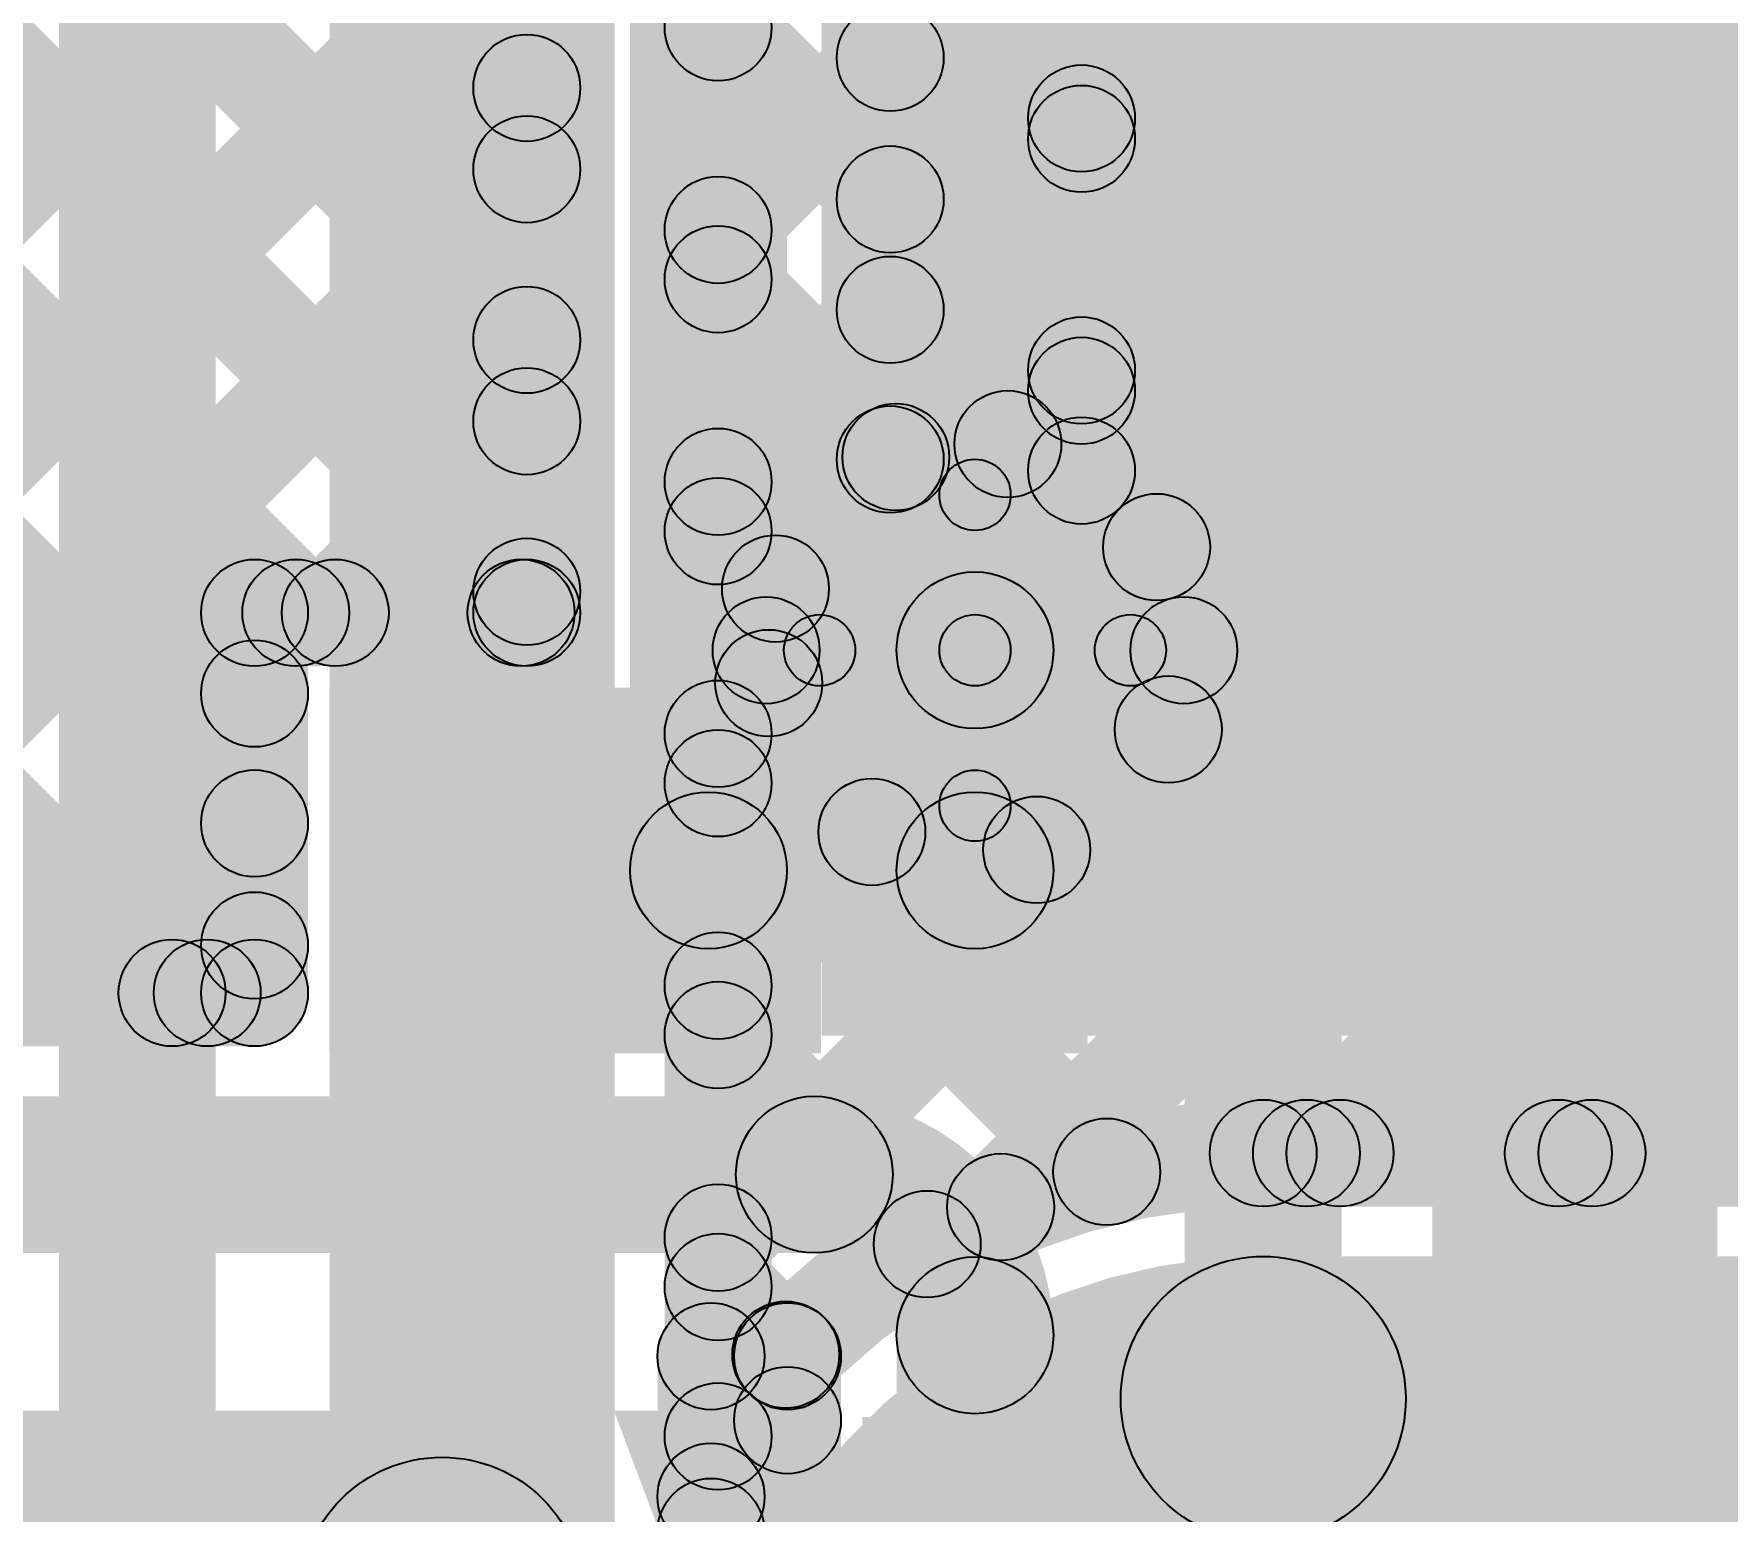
# Model space of a CAD drawing. Header units: millimetres. Extents: x 0 to 210, y 0 to 213.
# Drawn here: x 0.1705 to 0.4081, y 1.7283 to 1.9356 of the extents above; entities that cross this region are included whole.
import ezdxf

# ---------------------------------------------------------------- set-up
doc = ezdxf.new("R2010")
doc.units = ezdxf.units.MM
doc.header["$MEASUREMENT"] = 0
for name, color, linetype in [('BottomLayer', 5, 'Continuous'), ('BottomPaste', 16, 'Continuous'), ('BottomSolder', 6, 'Continuous'), ('TopLayer', 1, 'Continuous'), ('TopOverlay', 2, 'Continuous'), ('ViaHoleLayer', 16, 'Continuous')]:
    doc.layers.add(name, color=color, linetype=linetype)

# ---------------------------------------------------------------- blocks, each defined once
blk = doc.blocks.new('SOT_23_5_B_78')
at = {"layer": 'BottomLayer'}
for points in [[(-0.07283, 0.04921), (-0.02953, 0.04921), (-0.02953, 0.02559), (-0.07283, 0.02559)], [(0.02953, 0.04921), (0.07283, 0.04921), (0.07283, 0.02559), (0.02953, 0.02559)], [(-0.07283, 0.01181), (-0.02953, 0.01181), (-0.02953, -0.01181), (-0.07283, -0.01181)], [(-0.07283, -0.02559), (-0.02953, -0.02559), (-0.02953, -0.04921), (-0.07283, -0.04921)], [(0.02953, -0.02559), (0.07283, -0.02559), (0.07283, -0.04921), (0.02953, -0.04921)]]:
    blk.add_hatch(color=5, dxfattribs=at).paths.add_polyline_path(points)
at = {"layer": 'BottomPaste'}
for points in [[(-0.07283, 0.04921), (-0.02953, 0.04921), (-0.02953, 0.02559), (-0.07283, 0.02559)], [(0.02953, 0.04921), (0.07283, 0.04921), (0.07283, 0.02559), (0.02953, 0.02559)], [(-0.07283, 0.01181), (-0.02953, 0.01181), (-0.02953, -0.01181), (-0.07283, -0.01181)], [(-0.07283, -0.02559), (-0.02953, -0.02559), (-0.02953, -0.04921), (-0.07283, -0.04921)], [(0.02953, -0.02559), (0.07283, -0.02559), (0.07283, -0.04921), (0.02953, -0.04921)]]:
    blk.add_hatch(color=16, dxfattribs=at).paths.add_polyline_path(points)
at = {"layer": 'BottomSolder'}
for points in [[(-0.07683, 0.05321), (-0.02553, 0.05321), (-0.02553, 0.02159), (-0.07683, 0.02159)], [(0.02553, 0.05321), (0.07683, 0.05321), (0.07683, 0.02159), (0.02553, 0.02159)], [(-0.07683, 0.01581), (-0.02553, 0.01581), (-0.02553, -0.01581), (-0.07683, -0.01581)], [(-0.07683, -0.02159), (-0.02553, -0.02159), (-0.02553, -0.05321), (-0.07683, -0.05321)], [(0.02553, -0.02159), (0.07683, -0.02159), (0.07683, -0.05321), (0.02553, -0.05321)]]:
    blk.add_hatch(color=6, dxfattribs=at).paths.add_polyline_path(points)

msp = doc.modelspace()

# ---------------------------------------------------------------- hatches: boundary and pattern name
at = {"layer": 'BottomLayer'}
for points in [[(0.24715, 1.85433), (0.23215, 1.85433), (0.23215, 2.21606), (0.24715, 2.21606)], [(0.27615, 1.81818), (0.25415, 1.81818), (0.25415, 2.21606), (0.27615, 2.21606)], [(0.29815, 1.87585), (0.28315, 1.87585), (0.28315, 2.2005), (0.29815, 2.2005)], [(0.05807, 2.09895), (0.06868, 2.10956), (0.24495, 1.93329), (0.23435, 1.92268)], [(0.05337, 2.0683), (0.06398, 2.07891), (0.24495, 1.89793), (0.23435, 1.88733)], [(0.325, 1.87428), (0.31, 1.87428), (0.31, 2.065), (0.325, 2.065)], [(0.354, 1.348), (0.332, 1.348), (0.332, 2.065), (0.354, 2.065)], [(0.0374, 2.04892), (0.04801, 2.05953), (0.24495, 1.86258), (0.23435, 1.85197)], [(0.01219, 2.03877), (0.02279, 2.04938), (0.21254, 1.85964), (0.20193, 1.84903)], [(0.40674, 0.31443), (0.36674, 0.31443), (0.36674, 2.03274), (0.40674, 2.03274)], [(0.14496, 1.88198), (0.13435, 1.89259), (0.23435, 1.99258), (0.24495, 1.98197)], [(0.29595, 1.92691), (0.28535, 1.93751), (0.3122, 1.96437), (0.3228, 1.95376)], [(0.14578, 1.84744), (0.13517, 1.85805), (0.23435, 1.95722), (0.24495, 1.94662)], [(0.28535, 1.94239), (0.29595, 1.953), (0.3228, 1.92615), (0.3122, 1.91554)], [(0.29595, 1.89155), (0.28535, 1.90216), (0.3122, 1.92901), (0.3228, 1.9184)], [(0.14578, 1.81209), (0.13517, 1.82269), (0.23435, 1.92187), (0.24495, 1.91126)], [(0.28535, 1.90704), (0.29595, 1.91764), (0.3228, 1.89079), (0.3122, 1.88019)], [(0.13448, 1.88113), (0.14508, 1.89174), (0.20674, 1.83008), (0.19613, 1.81947)], [(0.31247, 1.87271), (0.30186, 1.88332), (0.3122, 1.89365), (0.3228, 1.88305)], [(0.21808, 1.84903), (0.20747, 1.85964), (0.23435, 1.88651), (0.24495, 1.87591)], [(0.30755, 1.84907), (0.29755, 1.84907), (0.29755, 1.87088), (0.30755, 1.87088)], [(0.20144, 1.84683), (0.20144, 1.86183), (0.23884, 1.86183), (0.23884, 1.84683)], [(0.13517, 1.84508), (0.14578, 1.85569), (0.19517, 1.8063), (0.18456, 1.79569)], [(0.20894, 1.80099), (0.19394, 1.80099), (0.19394, 1.85433), (0.20894, 1.85433)], [(0.31355, 1.81818), (0.29155, 1.81818), (0.29155, 1.84907), (0.31355, 1.84907)], [(0.16474, 1.79569), (0.15413, 1.8063), (0.19613, 1.8483), (0.20674, 1.83769)], [(0.20009, 1.79569), (0.18948, 1.8063), (0.19613, 1.81295), (0.20674, 1.80234)], [(0.14748, 1.79349), (0.14748, 1.80849), (0.20144, 1.80849), (0.20144, 1.79349)], [(0.14748, 1.76449), (0.14748, 1.78649), (0.28, 1.78649), (0.28, 1.76449)], [(0.2655, 1.74249), (0.2655, 1.75749), (0.27624, 1.75749), (0.27624, 1.74249)], [(0.31355, 1.71582), (0.29155, 1.71582), (0.29155, 1.75294), (0.31355, 1.75294)], [(0.273, 1.6795), (0.258, 1.6795), (0.258, 1.74999), (0.273, 1.74999)], [(0.28374, 1.67967), (0.26874, 1.67967), (0.26874, 1.74999), (0.28374, 1.74999)], [(0.2708, 1.72498), (0.2602, 1.73559), (0.27094, 1.74633), (0.28154, 1.73572)], [(0.211, 1.694), (0.251, 1.694), (0.251, 1.738), (0.211, 1.738)], [(0.14444, 1.69582), (0.14444, 1.73582), (0.22775, 1.73582), (0.22775, 1.69582)], [(0.2602, 1.72005), (0.2708, 1.73066), (0.28154, 1.71992), (0.27094, 1.70932)]]:
    msp.add_hatch(color=5, dxfattribs=at).paths.add_polyline_path(points)
h = msp.add_hatch(color=5, dxfattribs=at)
edge = h.paths.add_edge_path()
edge.add_arc((0.29065, 1.93221), 0.0075, 0, 360)
h = msp.add_hatch(color=5, dxfattribs=at)
edge = h.paths.add_edge_path()
edge.add_arc((0.23965, 1.92799), 0.0075, 0, 360)
h = msp.add_hatch(color=5, dxfattribs=at)
edge = h.paths.add_edge_path()
edge.add_arc((0.3175, 1.92371), 0.0075, 0, 360)
h = msp.add_hatch(color=5, dxfattribs=at)
edge = h.paths.add_edge_path()
edge.add_arc((0.3175, 1.92085), 0.0075, 0, 360)
h = msp.add_hatch(color=5, dxfattribs=at)
edge = h.paths.add_edge_path()
edge.add_arc((0.23965, 1.91657), 0.0075, 0, 360)
h = msp.add_hatch(color=5, dxfattribs=at)
edge = h.paths.add_edge_path()
edge.add_arc((0.29065, 1.91234), 0.0075, 0, 360)
h = msp.add_hatch(color=5, dxfattribs=at)
edge = h.paths.add_edge_path()
edge.add_arc((0.29065, 1.89685), 0.0075, 0, 360)
h = msp.add_hatch(color=5, dxfattribs=at)
edge = h.paths.add_edge_path()
edge.add_arc((0.23965, 1.89263), 0.0075, 0, 360)
h = msp.add_hatch(color=5, dxfattribs=at)
edge = h.paths.add_edge_path()
edge.add_arc((0.3175, 1.88835), 0.0075, 0, 360)
h = msp.add_hatch(color=5, dxfattribs=at)
edge = h.paths.add_edge_path()
edge.add_arc((0.3175, 1.88549), 0.0075, 0, 360)
h = msp.add_hatch(color=5, dxfattribs=at)
edge = h.paths.add_edge_path()
edge.add_arc((0.23965, 1.88121), 0.0075, 0, 360)
h = msp.add_hatch(color=5, dxfattribs=at)
edge = h.paths.add_edge_path()
edge.add_arc((0.30716, 1.87801), 0.0075, 0, 360)
h = msp.add_hatch(color=5, dxfattribs=at)
edge = h.paths.add_edge_path()
edge.add_arc((0.29065, 1.87585), 0.0075, 0, 360)
h = msp.add_hatch(color=5, dxfattribs=at)
edge = h.paths.add_edge_path()
edge.add_arc((0.29065, 1.87585), 0.0075, 0, 360)
h = msp.add_hatch(color=5, dxfattribs=at)
edge = h.paths.add_edge_path()
edge.add_arc((0.3175, 1.87428), 0.0075, 0, 360)
h = msp.add_hatch(color=5, dxfattribs=at)
edge = h.paths.add_edge_path()
edge.add_arc((0.3175, 1.87428), 0.0075, 0, 360)
h = msp.add_hatch(color=5, dxfattribs=at)
edge = h.paths.add_edge_path()
edge.add_arc((0.30255, 1.87088), 0.005, 0, 360)
h = msp.add_hatch(color=5, dxfattribs=at)
edge = h.paths.add_edge_path()
edge.add_arc((0.23965, 1.85728), 0.0075, 0, 360)
h = msp.add_hatch(color=5, dxfattribs=at)
edge = h.paths.add_edge_path()
edge.add_arc((0.20144, 1.85433), 0.0075, 0, 360)
h = msp.add_hatch(color=5, dxfattribs=at)
edge = h.paths.add_edge_path()
edge.add_arc((0.20144, 1.85433), 0.0075, 0, 360)
h = msp.add_hatch(color=5, dxfattribs=at)
edge = h.paths.add_edge_path()
edge.add_arc((0.20723, 1.85433), 0.0075, 0, 360)
h = msp.add_hatch(color=5, dxfattribs=at)
edge = h.paths.add_edge_path()
edge.add_arc((0.21277, 1.85433), 0.0075, 0, 360)
h = msp.add_hatch(color=5, dxfattribs=at)
edge = h.paths.add_edge_path()
edge.add_arc((0.23884, 1.85433), 0.0075, 0, 360)
h = msp.add_hatch(color=5, dxfattribs=at)
edge = h.paths.add_edge_path()
edge.add_arc((0.23965, 1.85433), 0.0075, 0, 360)
h = msp.add_hatch(color=5, dxfattribs=at)
edge = h.paths.add_edge_path()
edge.add_arc((0.30255, 1.84907), 0.01181, 0, 360)
h = msp.add_hatch(color=5, dxfattribs=at)
edge = h.paths.add_edge_path()
edge.add_arc((0.30255, 1.84907), 0.011, 0, 360)
h = msp.add_hatch(color=5, dxfattribs=at)
edge = h.paths.add_edge_path()
edge.add_arc((0.30255, 1.84907), 0.005, 0, 360)
h = msp.add_hatch(color=5, dxfattribs=at)
edge = h.paths.add_edge_path()
edge.add_arc((0.20144, 1.843), 0.0075, 0, 360)
h = msp.add_hatch(color=5, dxfattribs=at)
edge = h.paths.add_edge_path()
edge.add_arc((0.20144, 1.82478), 0.0075, 0, 360)
h = msp.add_hatch(color=5, dxfattribs=at)
edge = h.paths.add_edge_path()
edge.add_arc((0.26515, 1.81818), 0.011, 0, 360)
h = msp.add_hatch(color=5, dxfattribs=at)
edge = h.paths.add_edge_path()
edge.add_arc((0.30255, 1.81818), 0.011, 0, 360)
h = msp.add_hatch(color=5, dxfattribs=at)
edge = h.paths.add_edge_path()
edge.add_arc((0.20144, 1.80764), 0.0075, 0, 360)
h = msp.add_hatch(color=5, dxfattribs=at)
edge = h.paths.add_edge_path()
edge.add_arc((0.18986, 1.80099), 0.0075, 0, 360)
h = msp.add_hatch(color=5, dxfattribs=at)
edge = h.paths.add_edge_path()
edge.add_arc((0.19479, 1.80099), 0.0075, 0, 360)
h = msp.add_hatch(color=5, dxfattribs=at)
edge = h.paths.add_edge_path()
edge.add_arc((0.20144, 1.80099), 0.0075, 0, 360)
h = msp.add_hatch(color=5, dxfattribs=at)
edge = h.paths.add_edge_path()
edge.add_arc((0.20144, 1.80099), 0.0075, 0, 360)
h = msp.add_hatch(color=5, dxfattribs=at)
edge = h.paths.add_edge_path()
edge.add_arc((0.28, 1.77549), 0.011, 0, 360)
h = msp.add_hatch(color=5, dxfattribs=at)
edge = h.paths.add_edge_path()
edge.add_arc((0.28, 1.77549), 0.011, 0, 360)
h = msp.add_hatch(color=5, dxfattribs=at)
edge = h.paths.add_edge_path()
edge.add_arc((0.30255, 1.75294), 0.011, 0, 360)
h = msp.add_hatch(color=5, dxfattribs=at)
edge = h.paths.add_edge_path()
edge.add_arc((0.30255, 1.75294), 0.011, 0, 360)
h = msp.add_hatch(color=5, dxfattribs=at)
edge = h.paths.add_edge_path()
edge.add_arc((0.2655, 1.74999), 0.0075, 0, 360)
h = msp.add_hatch(color=5, dxfattribs=at)
edge = h.paths.add_edge_path()
edge.add_arc((0.2655, 1.74999), 0.0075, 0, 360)
h = msp.add_hatch(color=5, dxfattribs=at)
edge = h.paths.add_edge_path()
edge.add_arc((0.27624, 1.74999), 0.0075, 0, 360)
h = msp.add_hatch(color=5, dxfattribs=at)
edge = h.paths.add_edge_path()
edge.add_arc((0.27624, 1.74999), 0.0075, 0, 360)
h = msp.add_hatch(color=5, dxfattribs=at)
edge = h.paths.add_edge_path()
edge.add_arc((0.27624, 1.74102), 0.0075, 0, 360)
h = msp.add_hatch(color=5, dxfattribs=at)
edge = h.paths.add_edge_path()
edge.add_arc((0.2655, 1.73029), 0.0075, 0, 360)
h = msp.add_hatch(color=5, dxfattribs=at)
edge = h.paths.add_edge_path()
edge.add_arc((0.22775, 1.71582), 0.02, 0, 360)
h = msp.add_hatch(color=5, dxfattribs=at)
edge = h.paths.add_edge_path()
edge.add_arc((0.2655, 1.72536), 0.0075, 0, 360)
at = {"layer": 'TopLayer'}
for points in [[(0.196, 1.459), (0.174, 1.459), (0.174, 2.13881), (0.196, 2.13881)], [(0.252, 0.322), (0.212, 0.322), (0.212, 2.12887), (0.252, 2.12887)], [(0.274, 1.73875), (0.259, 1.73875), (0.259, 2.12887), (0.274, 2.12887)], [(0.2718, 1.90276), (0.2612, 1.91337), (0.47651, 2.12868), (0.48712, 2.11807)], [(0.2718, 1.8674), (0.2612, 1.87801), (0.50299, 2.1198), (0.5136, 2.1092)], [(0.28102, 1.795), (0.987, 1.795), (0.987, 2.103), (0.28102, 2.103)], [(0.31247, 1.87271), (0.30186, 1.88332), (0.5082, 2.08965), (0.5188, 2.07905)], [(0.2612, 2.07261), (0.2718, 2.08321), (0.47966, 1.87536), (0.46905, 1.86475)], [(0.2612, 2.03725), (0.2718, 2.04786), (0.48256, 1.8371), (0.47195, 1.8265)], [(0.33334, 1.85823), (0.32274, 1.86884), (0.4674, 2.0135), (0.47801, 2.0029)], [(0.2612, 2.0019), (0.2718, 2.0125), (0.5005, 1.7838), (0.4899, 1.7732)], [(0.2718, 1.76134), (0.2612, 1.77194), (0.46749, 1.97823), (0.47809, 1.96763)], [(0.2612, 1.96654), (0.2718, 1.97715), (0.46515, 1.7838), (0.45454, 1.7732)], [(0.2612, 1.93119), (0.2718, 1.94179), (0.42979, 1.7838), (0.41919, 1.7732)], [(0.31145, 1.76563), (0.30084, 1.77623), (0.46791, 1.9433), (0.47851, 1.93269)], [(0.35437, 1.7732), (0.34377, 1.7838), (0.46859, 1.90863), (0.4792, 1.89802)], [(0.2612, 1.89583), (0.2718, 1.90644), (0.29675, 1.8815), (0.28614, 1.87089)], [(0.38973, 1.7732), (0.37912, 1.7838), (0.4695, 1.87418), (0.4801, 1.86357)], [(0.2612, 1.86048), (0.2718, 1.87108), (0.27985, 1.86303), (0.26925, 1.85243)], [(0.30755, 1.84907), (0.29755, 1.84907), (0.29755, 1.87088), (0.30755, 1.87088)], [(0.28074, 1.84407), (0.28074, 1.85407), (0.30255, 1.85407), (0.30255, 1.84407)], [(0.30255, 1.84407), (0.30255, 1.85407), (0.32436, 1.85407), (0.32436, 1.84407)], [(0.2718, 1.83205), (0.2612, 1.84265), (0.2683, 1.84976), (0.27891, 1.83915)], [(0.30755, 1.82726), (0.29755, 1.82726), (0.29755, 1.84907), (0.30755, 1.84907)], [(0.32437, 1.83266), (0.33498, 1.84326), (0.39444, 1.7838), (0.38383, 1.7732)], [(0.2612, 1.82512), (0.2718, 1.83573), (0.32634, 1.78119), (0.31574, 1.77058)], [(0.2718, 1.79669), (0.2612, 1.8073), (0.28278, 1.82888), (0.29338, 1.81827)], [(0.30591, 1.81576), (0.31652, 1.82637), (0.35908, 1.7838), (0.34848, 1.7732)], [(0.2612, 1.78977), (0.2718, 1.80037), (0.30114, 1.77104), (0.29053, 1.76043)], [(0.343, 1.771), (0.343, 1.786), (0.966, 1.786), (0.966, 1.771)], [(0.2612, 1.75441), (0.2718, 1.76502), (0.2813, 1.75552), (0.2707, 1.74491)], [(0.343, 1.724), (0.343, 1.764), (0.966, 1.764), (0.966, 1.724)]]:
    msp.add_hatch(color=1, dxfattribs=at).paths.add_polyline_path(points)
h = msp.add_hatch(color=1, dxfattribs=at)
edge = h.paths.add_edge_path()
edge.add_arc((0.2665, 1.93649), 0.0075, 0, 360)
h = msp.add_hatch(color=1, dxfattribs=at)
edge = h.paths.add_edge_path()
edge.add_arc((0.2665, 1.90806), 0.0075, 0, 360)
h = msp.add_hatch(color=1, dxfattribs=at)
edge = h.paths.add_edge_path()
edge.add_arc((0.2665, 1.90113), 0.0075, 0, 360)
h = msp.add_hatch(color=1, dxfattribs=at)
edge = h.paths.add_edge_path()
edge.add_arc((0.30716, 1.87801), 0.0075, 0, 360)
h = msp.add_hatch(color=1, dxfattribs=at)
edge = h.paths.add_edge_path()
edge.add_arc((0.29144, 1.87619), 0.0075, 0, 360)
h = msp.add_hatch(color=1, dxfattribs=at)
edge = h.paths.add_edge_path()
edge.add_arc((0.2665, 1.87271), 0.0075, 0, 360)
h = msp.add_hatch(color=1, dxfattribs=at)
edge = h.paths.add_edge_path()
edge.add_arc((0.30255, 1.87088), 0.005, 0, 360)
h = msp.add_hatch(color=1, dxfattribs=at)
edge = h.paths.add_edge_path()
edge.add_arc((0.2665, 1.86578), 0.0075, 0, 360)
h = msp.add_hatch(color=1, dxfattribs=at)
edge = h.paths.add_edge_path()
edge.add_arc((0.32804, 1.86354), 0.0075, 0, 360)
h = msp.add_hatch(color=1, dxfattribs=at)
edge = h.paths.add_edge_path()
edge.add_arc((0.27455, 1.85773), 0.0075, 0, 360)
h = msp.add_hatch(color=1, dxfattribs=at)
edge = h.paths.add_edge_path()
edge.add_arc((0.30255, 1.84907), 0.01181, 0, 360)
h = msp.add_hatch(color=1, dxfattribs=at)
edge = h.paths.add_edge_path()
edge.add_arc((0.27324, 1.84907), 0.0075, 0, 360)
h = msp.add_hatch(color=1, dxfattribs=at)
edge = h.paths.add_edge_path()
edge.add_arc((0.33186, 1.84907), 0.0075, 0, 360)
h = msp.add_hatch(color=1, dxfattribs=at)
edge = h.paths.add_edge_path()
edge.add_arc((0.28074, 1.84907), 0.005, 0, 360)
h = msp.add_hatch(color=1, dxfattribs=at)
edge = h.paths.add_edge_path()
edge.add_arc((0.30255, 1.84907), 0.005, 0, 360)
h = msp.add_hatch(color=1, dxfattribs=at)
edge = h.paths.add_edge_path()
edge.add_arc((0.30255, 1.84907), 0.005, 0, 360)
h = msp.add_hatch(color=1, dxfattribs=at)
edge = h.paths.add_edge_path()
edge.add_arc((0.30255, 1.84907), 0.005, 0, 360)
h = msp.add_hatch(color=1, dxfattribs=at)
edge = h.paths.add_edge_path()
edge.add_arc((0.30255, 1.84907), 0.005, 0, 360)
h = msp.add_hatch(color=1, dxfattribs=at)
edge = h.paths.add_edge_path()
edge.add_arc((0.32436, 1.84907), 0.005, 0, 360)
h = msp.add_hatch(color=1, dxfattribs=at)
edge = h.paths.add_edge_path()
edge.add_arc((0.2736, 1.84446), 0.0075, 0, 360)
h = msp.add_hatch(color=1, dxfattribs=at)
edge = h.paths.add_edge_path()
edge.add_arc((0.2665, 1.83735), 0.0075, 0, 360)
h = msp.add_hatch(color=1, dxfattribs=at)
edge = h.paths.add_edge_path()
edge.add_arc((0.32967, 1.83796), 0.0075, 0, 360)
h = msp.add_hatch(color=1, dxfattribs=at)
edge = h.paths.add_edge_path()
edge.add_arc((0.2665, 1.83042), 0.0075, 0, 360)
h = msp.add_hatch(color=1, dxfattribs=at)
edge = h.paths.add_edge_path()
edge.add_arc((0.30255, 1.82726), 0.005, 0, 360)
h = msp.add_hatch(color=1, dxfattribs=at)
edge = h.paths.add_edge_path()
edge.add_arc((0.28808, 1.82358), 0.0075, 0, 360)
h = msp.add_hatch(color=1, dxfattribs=at)
edge = h.paths.add_edge_path()
edge.add_arc((0.31121, 1.82107), 0.0075, 0, 360)
h = msp.add_hatch(color=1, dxfattribs=at)
edge = h.paths.add_edge_path()
edge.add_arc((0.2665, 1.802), 0.0075, 0, 360)
h = msp.add_hatch(color=1, dxfattribs=at)
edge = h.paths.add_edge_path()
edge.add_arc((0.2665, 1.79507), 0.0075, 0, 360)
h = msp.add_hatch(color=1, dxfattribs=at)
edge = h.paths.add_edge_path()
edge.add_arc((0.343, 1.7785), 0.0075, 0, 360)
h = msp.add_hatch(color=1, dxfattribs=at)
edge = h.paths.add_edge_path()
edge.add_arc((0.343, 1.7785), 0.0075, 0, 360)
h = msp.add_hatch(color=1, dxfattribs=at)
edge = h.paths.add_edge_path()
edge.add_arc((0.34907, 1.7785), 0.0075, 0, 360)
h = msp.add_hatch(color=1, dxfattribs=at)
edge = h.paths.add_edge_path()
edge.add_arc((0.35378, 1.7785), 0.0075, 0, 360)
h = msp.add_hatch(color=1, dxfattribs=at)
edge = h.paths.add_edge_path()
edge.add_arc((0.38443, 1.7785), 0.0075, 0, 360)
h = msp.add_hatch(color=1, dxfattribs=at)
edge = h.paths.add_edge_path()
edge.add_arc((0.38913, 1.7785), 0.0075, 0, 360)
h = msp.add_hatch(color=1, dxfattribs=at)
edge = h.paths.add_edge_path()
edge.add_arc((0.32104, 1.77588), 0.0075, 0, 360)
h = msp.add_hatch(color=1, dxfattribs=at)
edge = h.paths.add_edge_path()
edge.add_arc((0.30614, 1.77093), 0.0075, 0, 360)
h = msp.add_hatch(color=1, dxfattribs=at)
edge = h.paths.add_edge_path()
edge.add_arc((0.2665, 1.76664), 0.0075, 0, 360)
h = msp.add_hatch(color=1, dxfattribs=at)
edge = h.paths.add_edge_path()
edge.add_arc((0.29584, 1.76573), 0.0075, 0, 360)
h = msp.add_hatch(color=1, dxfattribs=at)
edge = h.paths.add_edge_path()
edge.add_arc((0.2665, 1.75971), 0.0075, 0, 360)
h = msp.add_hatch(color=1, dxfattribs=at)
edge = h.paths.add_edge_path()
edge.add_arc((0.343, 1.744), 0.02, 0, 360)
h = msp.add_hatch(color=1, dxfattribs=at)
edge = h.paths.add_edge_path()
edge.add_arc((0.343, 1.744), 0.02, 0, 360)
h = msp.add_hatch(color=1, dxfattribs=at)
edge = h.paths.add_edge_path()
edge.add_arc((0.276, 1.75021), 0.0075, 0, 360)
h = msp.add_hatch(color=1, dxfattribs=at)
edge = h.paths.add_edge_path()
edge.add_arc((0.2665, 1.73875), 0.0075, 0, 360)
h = msp.add_hatch(color=1, dxfattribs=at)
edge = h.paths.add_edge_path()
edge.add_arc((0.2665, 1.73875), 0.0075, 0, 360)
at = {"layer": 'ViaHoleLayer'}
h = msp.add_hatch(color=16, dxfattribs=at)
edge = h.paths.add_edge_path()
edge.add_arc((0.30255, 1.84907), 0.00591, 0, 360)

# ---------------------------------------------------------------- linework, layer by layer
at = {"layer": 'BottomLayer'}
for points, const_width in [([(0.29065, 1.87585, -0.242957), (0.3175, 1.87428)], 0.015), ([(0.28, 1.77549, -0.414214), (0.30255, 1.75294)], 0.022)]:
    msp.add_lwpolyline(points, format="xyb", dxfattribs=dict(at, const_width=const_width))
for centre, radius in [((0.29065, 1.93221), 0.0075), ((0.23965, 1.92799), 0.0075), ((0.3175, 1.92371), 0.0075), ((0.3175, 1.92085), 0.0075), ((0.23965, 1.91657), 0.0075), ((0.29065, 1.91234), 0.0075), ((0.29065, 1.89685), 0.0075), ((0.23965, 1.89263), 0.0075), ((0.3175, 1.88835), 0.0075), ((0.3175, 1.88549), 0.0075), ((0.23965, 1.88121), 0.0075), ((0.30716, 1.87801), 0.0075), ((0.29065, 1.87585), 0.0075), ((0.29065, 1.87585), 0.0075), ((0.3175, 1.87428), 0.0075), ((0.3175, 1.87428), 0.0075), ((0.30255, 1.87088), 0.005), ((0.23965, 1.85728), 0.0075), ((0.20144, 1.85433), 0.0075), ((0.20144, 1.85433), 0.0075), ((0.20723, 1.85433), 0.0075), ((0.21277, 1.85433), 0.0075), ((0.23884, 1.85433), 0.0075), ((0.23965, 1.85433), 0.0075), ((0.30255, 1.84907), 0.011), ((0.30255, 1.84907), 0.005), ((0.20144, 1.843), 0.0075), ((0.20144, 1.82478), 0.0075), ((0.26515, 1.81818), 0.011), ((0.30255, 1.81818), 0.011), ((0.20144, 1.80764), 0.0075), ((0.18986, 1.80099), 0.0075), ((0.19479, 1.80099), 0.0075), ((0.20144, 1.80099), 0.0075), ((0.20144, 1.80099), 0.0075), ((0.28, 1.77549), 0.011), ((0.28, 1.77549), 0.011), ((0.30255, 1.75294), 0.011), ((0.30255, 1.75294), 0.011), ((0.2655, 1.74999), 0.0075), ((0.2655, 1.74999), 0.0075), ((0.27624, 1.74999), 0.0075), ((0.27624, 1.74999), 0.0075), ((0.27624, 1.74102), 0.0075), ((0.2655, 1.73029), 0.0075), ((0.22775, 1.71582), 0.02), ((0.2655, 1.72536), 0.0075)]:
    msp.add_circle(centre, radius, dxfattribs=at)
at = {"layer": 'TopLayer', "const_width": 0.015}
msp.add_lwpolyline([(0.33186, 1.84907, 1), (0.27324, 1.84907, 1)], format="xyb", close=True, dxfattribs=at)
at = {"layer": 'TopLayer'}
for points, const_width in [([(0.2665, 1.73875, -0.244281), (0.343, 1.7785)], 0.015), ([(0.28401, 1.68501, -0.414214), (0.343, 1.744)], 0.04)]:
    msp.add_lwpolyline(points, format="xyb", dxfattribs=dict(at, const_width=const_width))
for centre, radius in [((0.2665, 1.93649), 0.0075), ((0.2665, 1.90806), 0.0075), ((0.2665, 1.90113), 0.0075), ((0.30716, 1.87801), 0.0075), ((0.29144, 1.87619), 0.0075), ((0.2665, 1.87271), 0.0075), ((0.30255, 1.87088), 0.005), ((0.2665, 1.86578), 0.0075), ((0.32804, 1.86354), 0.0075), ((0.27455, 1.85773), 0.0075), ((0.27324, 1.84907), 0.0075), ((0.33186, 1.84907), 0.0075), ((0.28074, 1.84907), 0.005), ((0.30255, 1.84907), 0.005), ((0.30255, 1.84907), 0.005), ((0.30255, 1.84907), 0.005), ((0.30255, 1.84907), 0.005), ((0.32436, 1.84907), 0.005), ((0.2736, 1.84446), 0.0075), ((0.2665, 1.83735), 0.0075), ((0.32967, 1.83796), 0.0075), ((0.2665, 1.83042), 0.0075), ((0.30255, 1.82726), 0.005), ((0.28808, 1.82358), 0.0075), ((0.31121, 1.82107), 0.0075), ((0.2665, 1.802), 0.0075), ((0.2665, 1.79507), 0.0075), ((0.343, 1.7785), 0.0075), ((0.343, 1.7785), 0.0075), ((0.34907, 1.7785), 0.0075), ((0.35378, 1.7785), 0.0075), ((0.38443, 1.7785), 0.0075), ((0.38913, 1.7785), 0.0075), ((0.32104, 1.77588), 0.0075), ((0.30614, 1.77093), 0.0075), ((0.2665, 1.76664), 0.0075), ((0.29584, 1.76573), 0.0075), ((0.2665, 1.75971), 0.0075), ((0.343, 1.744), 0.02), ((0.343, 1.744), 0.02), ((0.276, 1.75021), 0.0075), ((0.2665, 1.73875), 0.0075), ((0.2665, 1.73875), 0.0075)]:
    msp.add_circle(centre, radius, dxfattribs=at)

# ---------------------------------------------------------------- block references
at = {"rotation": 270}
msp.add_blockref('SOT_23_5_B_78', (0.26515, 1.767), dxfattribs=at)

# ---------------------------------------------------------------- texts
at = {"layer": 'TopOverlay'}
msp.add_text('SERVO_2', height=0.07, rotation=360, dxfattribs=at).set_placement((0.059, 1.67236))

doc.saveas('drawing.dxf')
